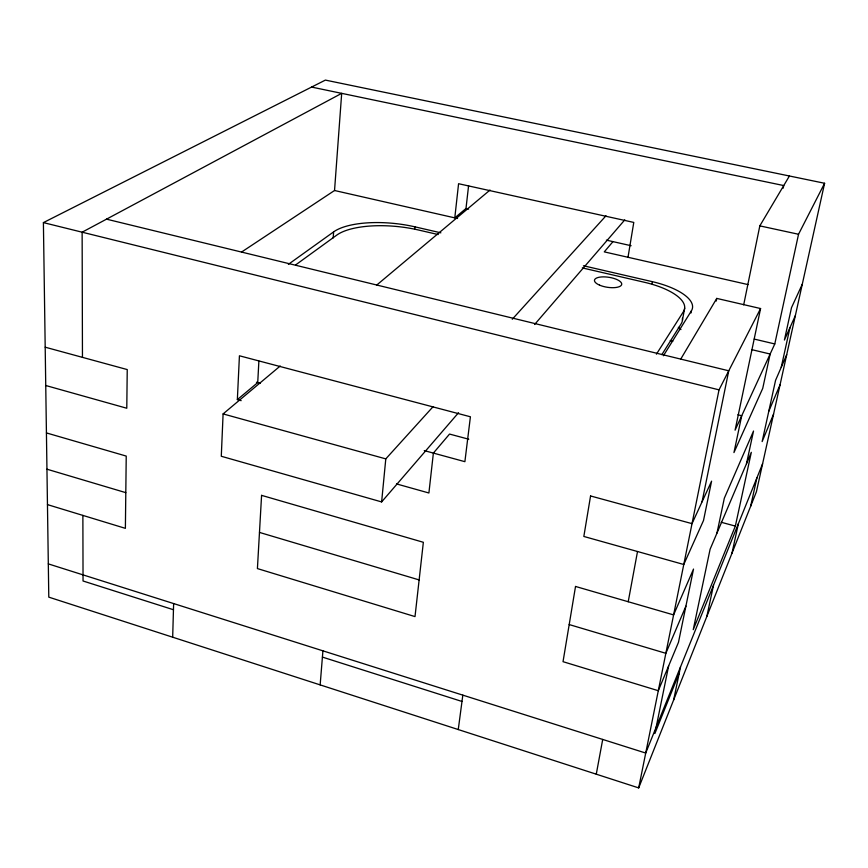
<?xml version="1.0" encoding="UTF-8"?>
<svg xmlns="http://www.w3.org/2000/svg" width="868" height="868" viewBox="0 0 868 868"><rect width="100%" height="100%" fill="white"/><g stroke="black" fill="none" stroke-linecap="round" stroke-linejoin="round"><path stroke-width="1.3" d="M172.678 637.199L173.633 603.564M280.223 366.003L223.098 413.917L221.286 456.264L381.627 501.921L458.554 412.691M241.163 400.658L237.355 399.616L239.427 355.782L470.413 416.781L464.89 461.678L424.257 450.601M258.881 361.088L257.731 382.582L237.355 399.616M241.521 252.078L334.538 190.504L341.688 93.353L82.135 232.201L82.46 357.356M333.171 237.93L333.627 231.886A63.679 23.089 5.6 0 1 414.937 226.841L440.879 232.83M320.151 684.895L322.918 650.837M381.627 501.921L385.793 458.879L433.11 406.647M414.741 228.816L414.937 226.841M628.009 257.275L633.781 222.425L458.575 183.712L454.789 217.868L465.986 208.515L468.59 185.654M458.261 729.554L462.828 695.138M651.966 283.695L652.324 281.666L583.437 265.76M596.273 774.191L602.707 739.438M628.215 601.741L637.513 551.516M682.432 320.227L684.678 308.129M690.982 312.968L691.373 310.885A53.154 19.834 9.2 0 0 652.324 281.666M716.241 301.066L716.762 298.408L760.574 308.541L735.077 430.17L774.788 343.945L798.538 234.262L824.6 183.267L325.381 80.095L43.4 222.609L48.792 597.141L638.685 787.905L756.408 491.765L824.6 183.267M638.685 787.905L719.019 389.851L760.574 308.541M668.642 665.897L654.863 733.547L679.253 672.982M702.06 501.834L728.751 370.799L106.504 219.159M743.692 304.842L759.815 225.875L789.413 175.998M673.655 699.944L680.523 666.928M783.196 188.172L783.739 185.557L311.579 87.071M716.968 533.104L724.324 498.21L753.533 431.027L746.48 463.718M706.856 616.41L713.496 585.292M735.348 526.095L751.319 452.336L710.1 549.249L693.239 629.669L735.348 526.095L721.134 522.243M731.963 553.274L738.386 523.697M750.636 506.294L756.885 477.921M781.243 367.262L789.978 327.605M762.592 463.783L645.716 753.055L48.315 563.885M773.551 414.188L762.137 441.584L775.569 380.314L786.701 354.708M685.904 606.146L665.843 653.311L569.191 624.559M768.788 411.258L780.072 384.73M795.338 315.648L784.412 340.028L791.507 307.641L802.271 284.281M680.74 359.102L716.762 298.408M663.412 355.75L691.373 310.885M661.861 354.632L681.185 323.786A53.067 20.246 9.2 0 0 682.378 318.252M656.414 354.187L683.441 311.634A53.263 19.942 9.1 0 0 644.599 282.317L582.32 267.908M612.971 241.629L604.269 251.872L748.042 284.596M534.601 324.491L624.786 219.875M512.261 319.25L605.983 215.796M376.82 284.986L490.029 190.038M295.912 264.729L336.762 235.109A63.972 23.306 5.6 0 1 418.365 229.977L438.177 234.555M288.36 264.349L333.627 231.886M759.815 225.875L798.538 234.262M465.986 208.515L468.579 209.101M606.396 240.143L631.123 245.72M334.538 190.504L457.544 218.497M754.216 339.073L774.788 343.945M751.872 349.674L770.144 354.036L762.733 388.376L733.948 452.586L741.717 415.75L737.854 414.785M670.237 340.527L672.841 341.157M43.4 222.609L719.019 389.851M256.44 382.235L260.335 383.276M468.785 439.23L449.548 434.065L433.382 453.085L428.901 492.991L396.502 483.91M45.19 347.189L127.238 369.573L126.782 408.242L45.744 385.5M223.098 413.917L385.793 458.879M46.427 432.926L126.229 456.08L125.383 528.352L47.458 504.612M46.948 469.197L125.806 492.655M259.478 532.42L419.135 579.922M173.459 609.737L83.046 580.996L82.872 515.408M322.408 657.098L461.993 701.463M678.331 327.344A52.612 20.648 9.4 0 1 680.935 329.569M261.583 495.357L257.416 568.583L415.012 616.595L423.356 542.294L261.583 495.357M575.527 586.453L563.028 661.687L658.302 690.711L678.483 642.298L693.521 569.061L673.601 614.902L575.527 586.453M590.565 495.964L583.838 536.457L683.767 564.493L703.514 520.474L711.586 481.154L692.013 523.643L590.565 495.964M599.56 285.138A13.779 5.056 8.7 0 0 621.575 284.834A13.779 5.056 8.7 0 0 603.151 276.87A13.779 5.056 8.7 0 0 599.56 285.138"/></g></svg>
